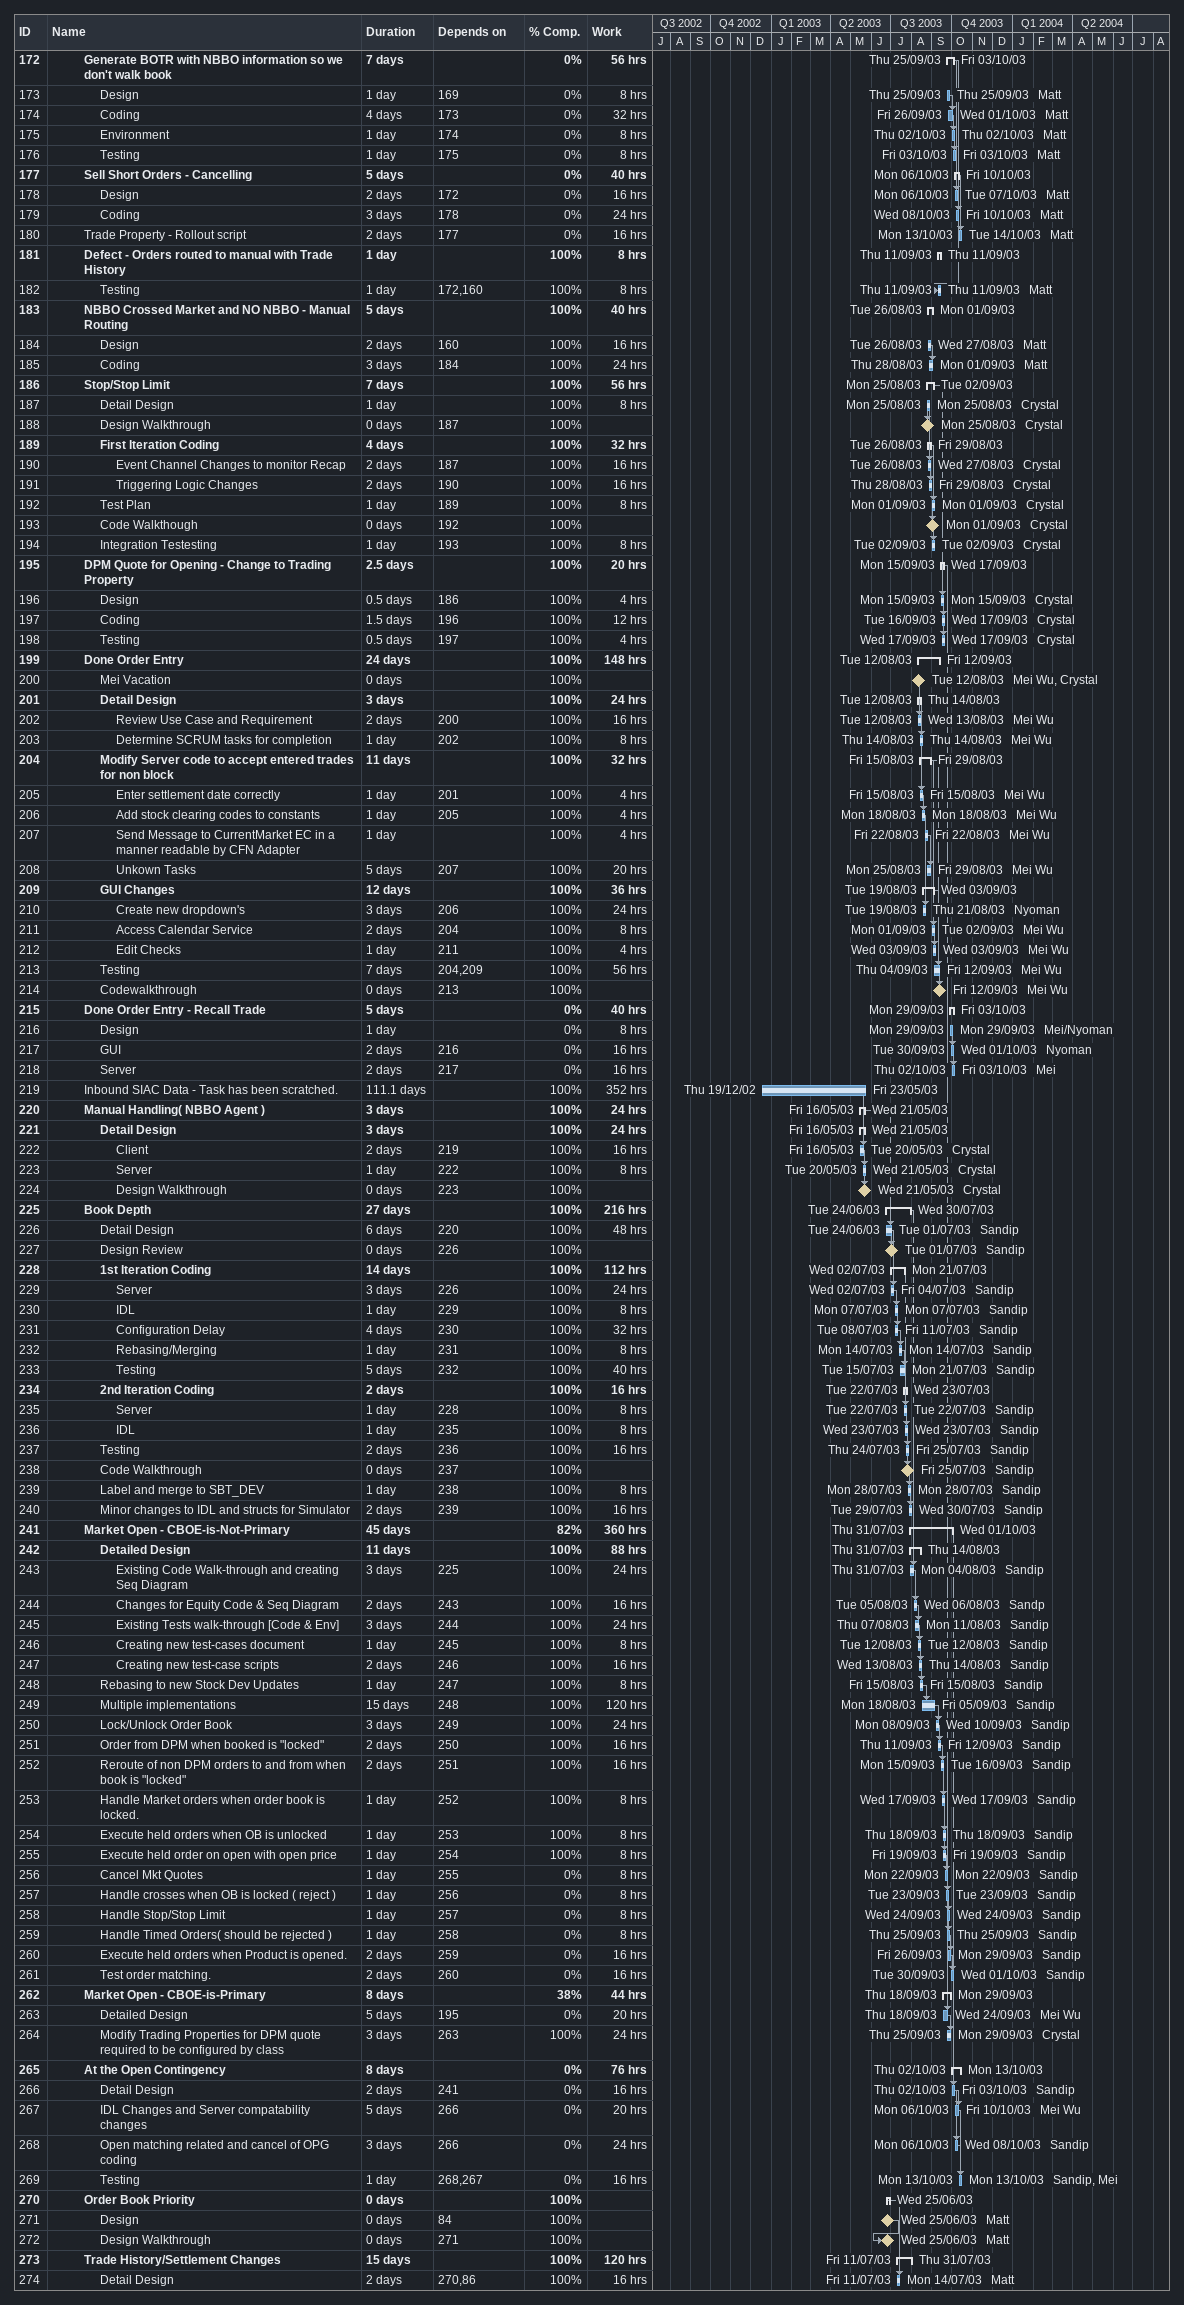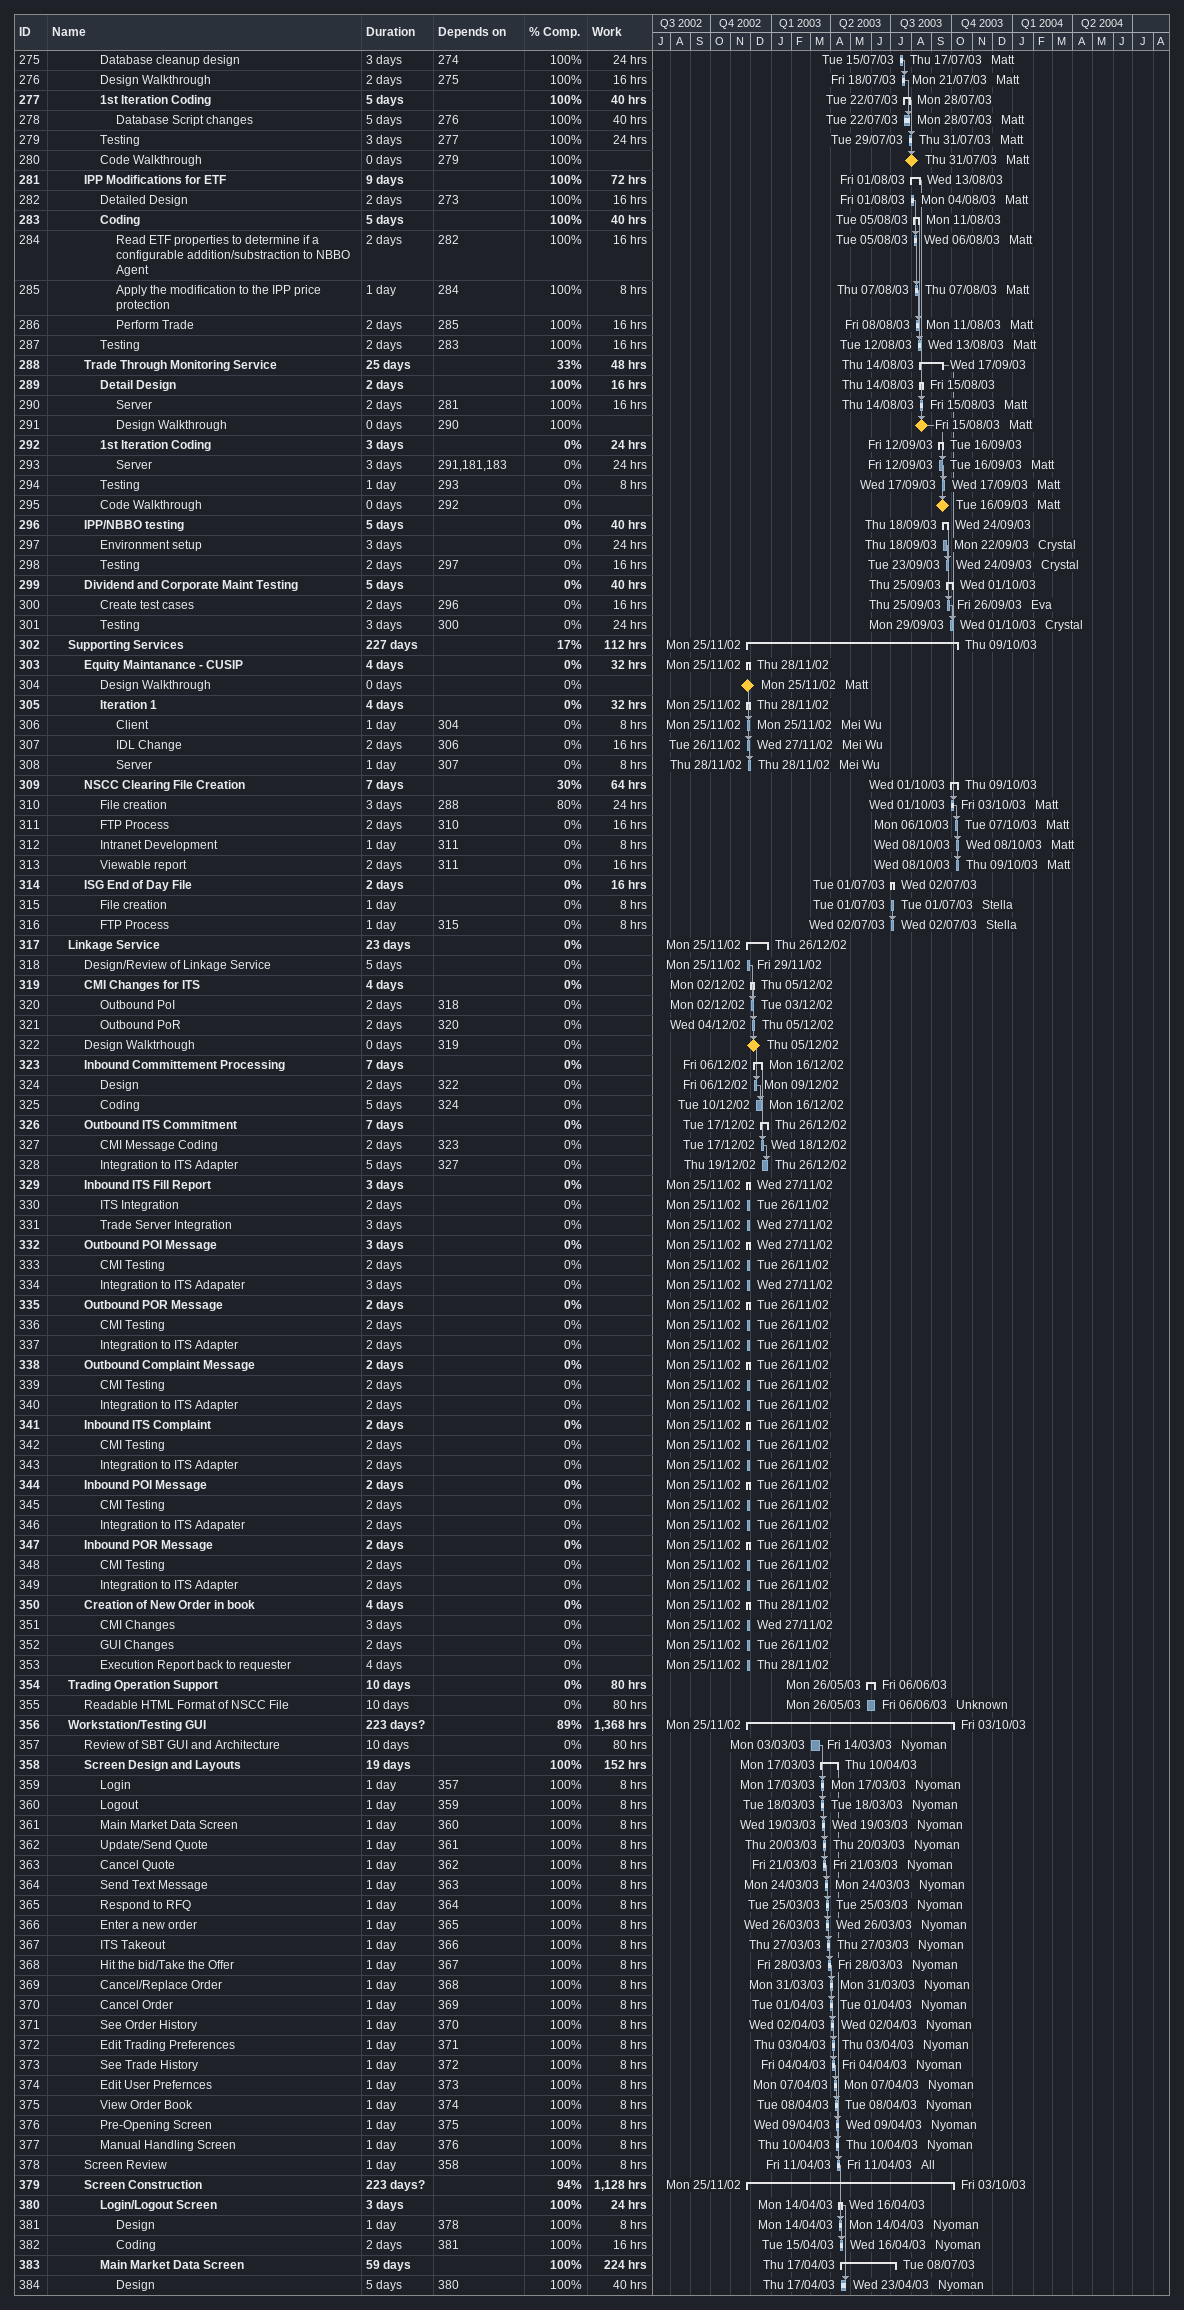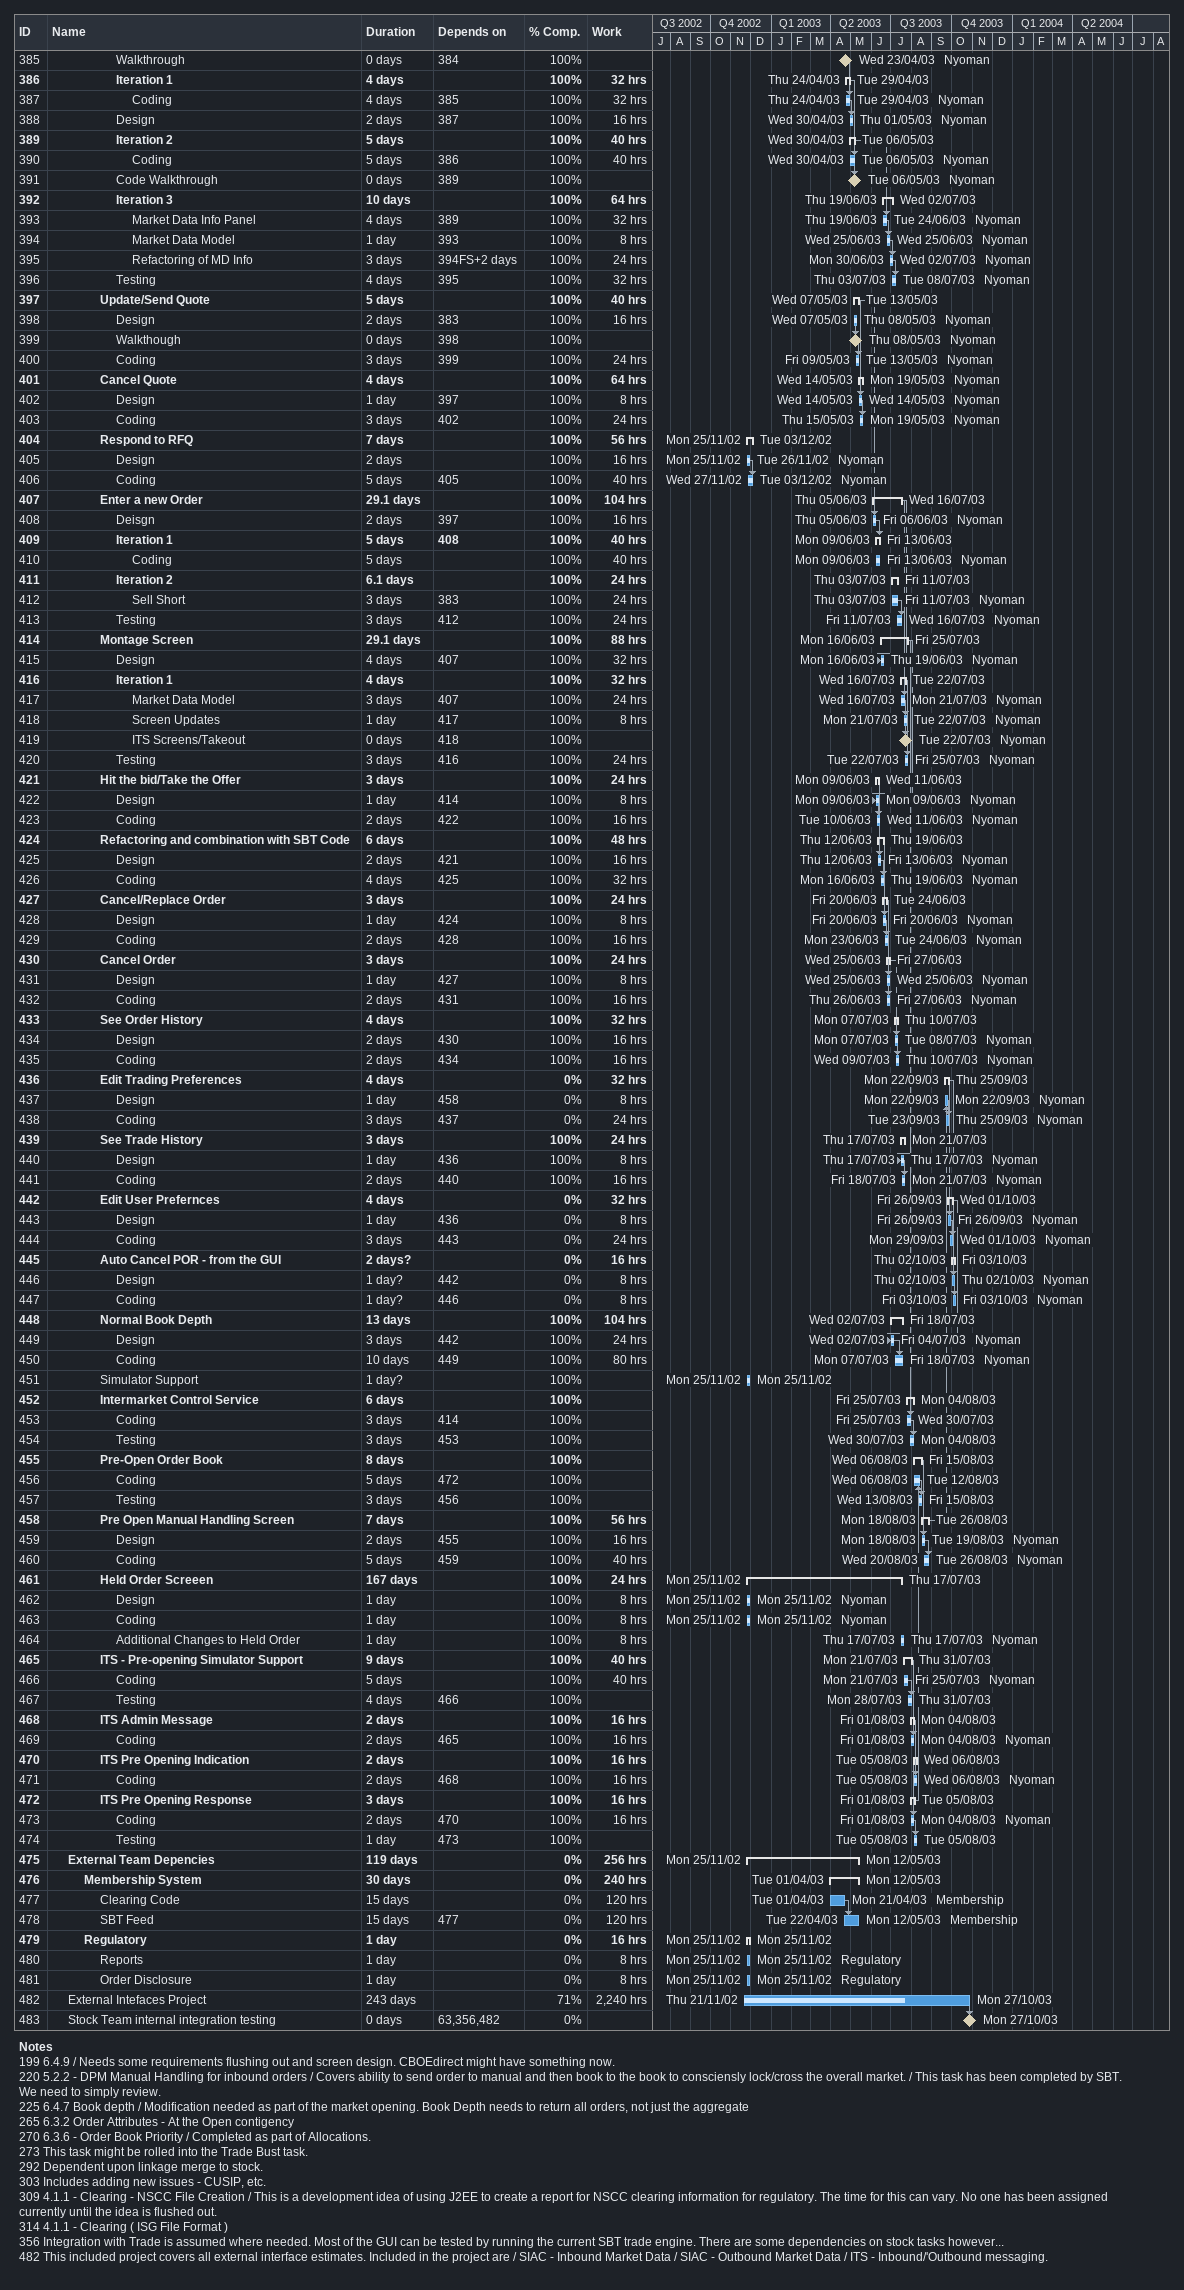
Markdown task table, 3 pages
| ID | Level | Task | Duration | Start | Finish | Predecessors | Resources | % complete | Work (h) |
|---|---|---|---|---|---|---|---|---|---|
| 172 | 3 | **Generate BOTR with NBBO information so we don't walk book** | 7d | 2003-09-25 | 2003-10-03 |  |  | 0 | 56 |
| 173 | 4 | Design | 1d | 2003-09-25 | 2003-09-25 | 169 | Matt | 0 | 8 |
| 174 | 4 | Coding | 4d | 2003-09-26 | 2003-10-01 | 173 | Matt | 0 | 32 |
| 175 | 4 | Environment | 1d | 2003-10-02 | 2003-10-02 | 174 | Matt | 0 | 8 |
| 176 | 4 | Testing | 1d | 2003-10-03 | 2003-10-03 | 175 | Matt | 0 | 8 |
| 177 | 3 | **Sell Short Orders - Cancelling** | 5d | 2003-10-06 | 2003-10-10 |  |  | 0 | 40 |
| 178 | 4 | Design | 2d | 2003-10-06 | 2003-10-07 | 172 | Matt | 0 | 16 |
| 179 | 4 | Coding | 3d | 2003-10-08 | 2003-10-10 | 178 | Matt | 0 | 24 |
| 180 | 3 | Trade Property - Rollout script | 2d | 2003-10-13 | 2003-10-14 | 177 | Matt | 0 | 16 |
| 181 | 3 | **Defect - Orders routed to manual with Trade History** | 1d | 2003-09-11 | 2003-09-11 |  |  | 100 | 8 |
| 182 | 4 | Testing | 1d | 2003-09-11 | 2003-09-11 | 172, 160 | Matt | 100 | 8 |
| 183 | 3 | **NBBO Crossed Market and NO NBBO - Manual Routing** | 5d | 2003-08-26 | 2003-09-01 |  |  | 100 | 40 |
| 184 | 4 | Design | 2d | 2003-08-26 | 2003-08-27 | 160 | Matt | 100 | 16 |
| 185 | 4 | Coding | 3d | 2003-08-28 | 2003-09-01 | 184 | Matt | 100 | 24 |
| 186 | 3 | **Stop/Stop Limit** | 7d | 2003-08-25 | 2003-09-02 |  |  | 100 | 56 |
| 187 | 4 | Detail Design | 1d | 2003-08-25 | 2003-08-25 |  | Crystal | 100 | 8 |
| 188 | 4 | Design Walkthrough | 0d | 2003-08-25 | 2003-08-25 | 187 | Crystal | 100 |  |
| 189 | 4 | **First Iteration Coding** | 4d | 2003-08-26 | 2003-08-29 |  |  | 100 | 32 |
| 190 | 5 | Event Channel Changes to monitor Recap | 2d | 2003-08-26 | 2003-08-27 | 187 | Crystal | 100 | 16 |
| 191 | 5 | Triggering Logic Changes | 2d | 2003-08-28 | 2003-08-29 | 190 | Crystal | 100 | 16 |
| 192 | 4 | Test Plan | 1d | 2003-09-01 | 2003-09-01 | 189 | Crystal | 100 | 8 |
| 193 | 4 | Code Walkthough | 0d | 2003-09-01 | 2003-09-01 | 192 | Crystal | 100 |  |
| 194 | 4 | Integration Testesting | 1d | 2003-09-02 | 2003-09-02 | 193 | Crystal | 100 | 8 |
| 195 | 3 | **DPM Quote for Opening - Change to Trading Property** | 2.5d | 2003-09-15 | 2003-09-17 |  |  | 100 | 20 |
| 196 | 4 | Design | 0.5d | 2003-09-15 | 2003-09-15 | 186 | Crystal | 100 | 4 |
| 197 | 4 | Coding | 1.5d | 2003-09-16 | 2003-09-17 | 196 | Crystal | 100 | 12 |
| 198 | 4 | Testing | 0.5d | 2003-09-17 | 2003-09-17 | 197 | Crystal | 100 | 4 |
| 199 | 3 | **Done Order Entry** | 24d | 2003-08-12 | 2003-09-12 |  |  | 100 | 148 |
| 200 | 4 | Mei Vacation | 0d | 2003-08-12 | 2003-08-12 |  | Mei Wu, Crystal | 100 |  |
| 201 | 4 | **Detail Design** | 3d | 2003-08-12 | 2003-08-14 |  |  | 100 | 24 |
| 202 | 5 | Review Use Case and Requirement | 2d | 2003-08-12 | 2003-08-13 | 200 | Mei Wu | 100 | 16 |
| 203 | 5 | Determine SCRUM tasks for completion | 1d | 2003-08-14 | 2003-08-14 | 202 | Mei Wu | 100 | 8 |
| 204 | 4 | **Modify Server code to accept entered trades for non block** | 11d | 2003-08-15 | 2003-08-29 |  |  | 100 | 32 |
| 205 | 5 | Enter settlement date correctly | 1d | 2003-08-15 | 2003-08-15 | 201 | Mei Wu | 100 | 4 |
| 206 | 5 | Add stock clearing codes to constants | 1d | 2003-08-18 | 2003-08-18 | 205 | Mei Wu | 100 | 4 |
| 207 | 5 | Send Message to CurrentMarket EC in a manner readable by CFN Adapter | 1d | 2003-08-22 | 2003-08-22 |  | Mei Wu | 100 | 4 |
| 208 | 5 | Unkown Tasks | 5d | 2003-08-25 | 2003-08-29 | 207 | Mei Wu | 100 | 20 |
| 209 | 4 | **GUI Changes** | 12d | 2003-08-19 | 2003-09-03 |  |  | 100 | 36 |
| 210 | 5 | Create new dropdown's | 3d | 2003-08-19 | 2003-08-21 | 206 | Nyoman | 100 | 24 |
| 211 | 5 | Access Calendar Service | 2d | 2003-09-01 | 2003-09-02 | 204 | Mei Wu | 100 | 8 |
| 212 | 5 | Edit Checks | 1d | 2003-09-03 | 2003-09-03 | 211 | Mei Wu | 100 | 4 |
| 213 | 4 | Testing | 7d | 2003-09-04 | 2003-09-12 | 204, 209 | Mei Wu | 100 | 56 |
| 214 | 4 | Codewalkthrough | 0d | 2003-09-12 | 2003-09-12 | 213 | Mei Wu | 100 |  |
| 215 | 3 | **Done Order Entry - Recall Trade** | 5d | 2003-09-29 | 2003-10-03 |  |  | 0 | 40 |
| 216 | 4 | Design | 1d | 2003-09-29 | 2003-09-29 |  | Mei/Nyoman | 0 | 8 |
| 217 | 4 | GUI | 2d | 2003-09-30 | 2003-10-01 | 216 | Nyoman | 0 | 16 |
| 218 | 4 | Server | 2d | 2003-10-02 | 2003-10-03 | 217 | Mei | 0 | 16 |
| 219 | 3 | Inbound SIAC Data - Task has been scratched. | 111.1d | 2002-12-19 | 2003-05-23 |  |  | 100 | 352 |
| 220 | 3 | **Manual Handling( NBBO Agent )** | 3d | 2003-05-16 | 2003-05-21 |  |  | 100 | 24 |
| 221 | 4 | **Detail Design** | 3d | 2003-05-16 | 2003-05-21 |  |  | 100 | 24 |
| 222 | 5 | Client | 2d | 2003-05-16 | 2003-05-20 | 219 | Crystal | 100 | 16 |
| 223 | 5 | Server | 1d | 2003-05-20 | 2003-05-21 | 222 | Crystal | 100 | 8 |
| 224 | 5 | Design Walkthrough | 0d | 2003-05-21 | 2003-05-21 | 223 | Crystal | 100 |  |
| 225 | 3 | **Book Depth** | 27d | 2003-06-24 | 2003-07-30 |  |  | 100 | 216 |
| 226 | 4 | Detail Design | 6d | 2003-06-24 | 2003-07-01 | 220 | Sandip | 100 | 48 |
| 227 | 4 | Design Review | 0d | 2003-07-01 | 2003-07-01 | 226 | Sandip | 100 |  |
| 228 | 4 | **1st Iteration Coding** | 14d | 2003-07-02 | 2003-07-21 |  |  | 100 | 112 |
| 229 | 5 | Server | 3d | 2003-07-02 | 2003-07-04 | 226 | Sandip | 100 | 24 |
| 230 | 5 | IDL | 1d | 2003-07-07 | 2003-07-07 | 229 | Sandip | 100 | 8 |
| 231 | 5 | Configuration Delay | 4d | 2003-07-08 | 2003-07-11 | 230 | Sandip | 100 | 32 |
| 232 | 5 | Rebasing/Merging | 1d | 2003-07-14 | 2003-07-14 | 231 | Sandip | 100 | 8 |
| 233 | 5 | Testing | 5d | 2003-07-15 | 2003-07-21 | 232 | Sandip | 100 | 40 |
| 234 | 4 | **2nd Iteration Coding** | 2d | 2003-07-22 | 2003-07-23 |  |  | 100 | 16 |
| 235 | 5 | Server | 1d | 2003-07-22 | 2003-07-22 | 228 | Sandip | 100 | 8 |
| 236 | 5 | IDL | 1d | 2003-07-23 | 2003-07-23 | 235 | Sandip | 100 | 8 |
| 237 | 4 | Testing | 2d | 2003-07-24 | 2003-07-25 | 236 | Sandip | 100 | 16 |
| 238 | 4 | Code Walkthrough | 0d | 2003-07-25 | 2003-07-25 | 237 | Sandip | 100 |  |
| 239 | 4 | Label and merge to SBT_DEV | 1d | 2003-07-28 | 2003-07-28 | 238 | Sandip | 100 | 8 |
| 240 | 4 | Minor changes to IDL and structs for Simulator | 2d | 2003-07-29 | 2003-07-30 | 239 | Sandip | 100 | 16 |
| 241 | 3 | **Market Open - CBOE-is-Not-Primary** | 45d | 2003-07-31 | 2003-10-01 |  |  | 82 | 360 |
| 242 | 4 | **Detailed Design** | 11d | 2003-07-31 | 2003-08-14 |  |  | 100 | 88 |
| 243 | 5 | Existing Code Walk-through and creating Seq Diagram | 3d | 2003-07-31 | 2003-08-04 | 225 | Sandip | 100 | 24 |
| 244 | 5 | Changes for Equity Code & Seq Diagram | 2d | 2003-08-05 | 2003-08-06 | 243 | Sandp | 100 | 16 |
| 245 | 5 | Existing Tests walk-through [Code & Env] | 3d | 2003-08-07 | 2003-08-11 | 244 | Sandip | 100 | 24 |
| 246 | 5 | Creating new test-cases document | 1d | 2003-08-12 | 2003-08-12 | 245 | Sandip | 100 | 8 |
| 247 | 5 | Creating new test-case scripts | 2d | 2003-08-13 | 2003-08-14 | 246 | Sandip | 100 | 16 |
| 248 | 4 | Rebasing to new Stock Dev Updates | 1d | 2003-08-15 | 2003-08-15 | 247 | Sandip | 100 | 8 |
| 249 | 4 | Multiple implementations | 15d | 2003-08-18 | 2003-09-05 | 248 | Sandip | 100 | 120 |
| 250 | 4 | Lock/Unlock Order Book | 3d | 2003-09-08 | 2003-09-10 | 249 | Sandip | 100 | 24 |
| 251 | 4 | Order from DPM when booked is "locked" | 2d | 2003-09-11 | 2003-09-12 | 250 | Sandip | 100 | 16 |
| 252 | 4 | Reroute of non DPM orders to and from when book is "locked" | 2d | 2003-09-15 | 2003-09-16 | 251 | Sandip | 100 | 16 |
| 253 | 4 | Handle Market orders when order book is locked. | 1d | 2003-09-17 | 2003-09-17 | 252 | Sandip | 100 | 8 |
| 254 | 4 | Execute held orders when OB is unlocked | 1d | 2003-09-18 | 2003-09-18 | 253 | Sandip | 100 | 8 |
| 255 | 4 | Execute held order on open with open price | 1d | 2003-09-19 | 2003-09-19 | 254 | Sandip | 100 | 8 |
| 256 | 4 | Cancel Mkt Quotes | 1d | 2003-09-22 | 2003-09-22 | 255 | Sandip | 0 | 8 |
| 257 | 4 | Handle crosses when OB is locked ( reject ) | 1d | 2003-09-23 | 2003-09-23 | 256 | Sandip | 0 | 8 |
| 258 | 4 | Handle Stop/Stop Limit | 1d | 2003-09-24 | 2003-09-24 | 257 | Sandip | 0 | 8 |
| 259 | 4 | Handle Timed Orders( should be rejected ) | 1d | 2003-09-25 | 2003-09-25 | 258 | Sandip | 0 | 8 |
| 260 | 4 | Execute held orders when Product is opened. | 2d | 2003-09-26 | 2003-09-29 | 259 | Sandip | 0 | 16 |
| 261 | 4 | Test order matching. | 2d | 2003-09-30 | 2003-10-01 | 260 | Sandip | 0 | 16 |
| 262 | 3 | **Market Open - CBOE-is-Primary** | 8d | 2003-09-18 | 2003-09-29 |  |  | 38 | 44 |
| 263 | 4 | Detailed Design | 5d | 2003-09-18 | 2003-09-24 | 195 | Mei Wu | 0 | 20 |
| 264 | 4 | Modify Trading Properties for DPM quote required to be configured by class | 3d | 2003-09-25 | 2003-09-29 | 263 | Crystal | 100 | 24 |
| 265 | 3 | **At the Open Contingency** | 8d | 2003-10-02 | 2003-10-13 |  |  | 0 | 76 |
| 266 | 4 | Detail Design | 2d | 2003-10-02 | 2003-10-03 | 241 | Sandip | 0 | 16 |
| 267 | 4 | IDL Changes and Server compatability changes | 5d | 2003-10-06 | 2003-10-10 | 266 | Mei Wu | 0 | 20 |
| 268 | 4 | Open matching related and cancel of OPG coding | 3d | 2003-10-06 | 2003-10-08 | 266 | Sandip | 0 | 24 |
| 269 | 4 | Testing | 1d | 2003-10-13 | 2003-10-13 | 268, 267 | Sandip, Mei | 0 | 16 |
| 270 | 3 | **Order Book Priority** | 0d | 2003-06-25 | 2003-06-25 |  |  | 100 |  |
| 271 | 4 | Design | 0d | 2003-06-25 | 2003-06-25 | 84 | Matt | 100 |  |
| 272 | 4 | Design Walkthrough | 0d | 2003-06-25 | 2003-06-25 | 271 | Matt | 100 |  |
| 273 | 3 | **Trade History/Settlement Changes** | 15d | 2003-07-11 | 2003-07-31 |  |  | 100 | 120 |
| 274 | 4 | Detail Design | 2d | 2003-07-11 | 2003-07-14 | 270, 86 | Matt | 100 | 16 |
| 275 | 4 | Database cleanup design | 3d | 2003-07-15 | 2003-07-17 | 274 | Matt | 100 | 24 |
| 276 | 4 | Design Walkthrough | 2d | 2003-07-18 | 2003-07-21 | 275 | Matt | 100 | 16 |
| 277 | 4 | **1st Iteration Coding** | 5d | 2003-07-22 | 2003-07-28 |  |  | 100 | 40 |
| 278 | 5 | Database Script changes | 5d | 2003-07-22 | 2003-07-28 | 276 | Matt | 100 | 40 |
| 279 | 4 | Testing | 3d | 2003-07-29 | 2003-07-31 | 277 | Matt | 100 | 24 |
| 280 | 4 | Code Walkthrough | 0d | 2003-07-31 | 2003-07-31 | 279 | Matt | 100 |  |
| 281 | 3 | **IPP Modifications for ETF** | 9d | 2003-08-01 | 2003-08-13 |  |  | 100 | 72 |
| 282 | 4 | Detailed Design | 2d | 2003-08-01 | 2003-08-04 | 273 | Matt | 100 | 16 |
| 283 | 4 | **Coding** | 5d | 2003-08-05 | 2003-08-11 |  |  | 100 | 40 |
| 284 | 5 | Read ETF properties to determine if a configurable addition/substraction to NBBO Agent | 2d | 2003-08-05 | 2003-08-06 | 282 | Matt | 100 | 16 |
| 285 | 5 | Apply the modification to the IPP price protection | 1d | 2003-08-07 | 2003-08-07 | 284 | Matt | 100 | 8 |
| 286 | 5 | Perform Trade | 2d | 2003-08-08 | 2003-08-11 | 285 | Matt | 100 | 16 |
| 287 | 4 | Testing | 2d | 2003-08-12 | 2003-08-13 | 283 | Matt | 100 | 16 |
| 288 | 3 | **Trade Through Monitoring Service** | 25d | 2003-08-14 | 2003-09-17 |  |  | 33 | 48 |
| 289 | 4 | **Detail Design** | 2d | 2003-08-14 | 2003-08-15 |  |  | 100 | 16 |
| 290 | 5 | Server | 2d | 2003-08-14 | 2003-08-15 | 281 | Matt | 100 | 16 |
| 291 | 5 | Design Walkthrough | 0d | 2003-08-15 | 2003-08-15 | 290 | Matt | 100 |  |
| 292 | 4 | **1st Iteration Coding** | 3d | 2003-09-12 | 2003-09-16 |  |  | 0 | 24 |
| 293 | 5 | Server | 3d | 2003-09-12 | 2003-09-16 | 291, 181, 183 | Matt | 0 | 24 |
| 294 | 4 | Testing | 1d | 2003-09-17 | 2003-09-17 | 293 | Matt | 0 | 8 |
| 295 | 4 | Code Walkthrough | 0d | 2003-09-16 | 2003-09-16 | 292 | Matt | 0 |  |
| 296 | 3 | **IPP/NBBO testing** | 5d | 2003-09-18 | 2003-09-24 |  |  | 0 | 40 |
| 297 | 4 | Environment setup | 3d | 2003-09-18 | 2003-09-22 |  | Crystal | 0 | 24 |
| 298 | 4 | Testing | 2d | 2003-09-23 | 2003-09-24 | 297 | Crystal | 0 | 16 |
| 299 | 3 | **Dividend and Corporate Maint Testing** | 5d | 2003-09-25 | 2003-10-01 |  |  | 0 | 40 |
| 300 | 4 | Create test cases | 2d | 2003-09-25 | 2003-09-26 | 296 | Eva | 0 | 16 |
| 301 | 4 | Testing | 3d | 2003-09-29 | 2003-10-01 | 300 | Crystal | 0 | 24 |
| 302 | 2 | **Supporting Services** | 227d | 2002-11-25 | 2003-10-09 |  |  | 17 | 112 |
| 303 | 3 | **Equity Maintanance - CUSIP** | 4d | 2002-11-25 | 2002-11-28 |  |  | 0 | 32 |
| 304 | 4 | Design Walkthrough | 0d | 2002-11-25 | 2002-11-25 |  | Matt | 0 |  |
| 305 | 4 | **Iteration 1** | 4d | 2002-11-25 | 2002-11-28 |  |  | 0 | 32 |
| 306 | 5 | Client | 1d | 2002-11-25 | 2002-11-25 | 304 | Mei Wu | 0 | 8 |
| 307 | 5 | IDL Change | 2d | 2002-11-26 | 2002-11-27 | 306 | Mei Wu | 0 | 16 |
| 308 | 5 | Server | 1d | 2002-11-28 | 2002-11-28 | 307 | Mei Wu | 0 | 8 |
| 309 | 3 | **NSCC Clearing File Creation** | 7d | 2003-10-01 | 2003-10-09 |  |  | 30 | 64 |
| 310 | 4 | File creation | 3d | 2003-10-01 | 2003-10-03 | 288 | Matt | 80 | 24 |
| 311 | 4 | FTP Process | 2d | 2003-10-06 | 2003-10-07 | 310 | Matt | 0 | 16 |
| 312 | 4 | Intranet Development | 1d | 2003-10-08 | 2003-10-08 | 311 | Matt | 0 | 8 |
| 313 | 4 | Viewable report | 2d | 2003-10-08 | 2003-10-09 | 311 | Matt | 0 | 16 |
| 314 | 3 | **ISG End of Day File** | 2d | 2003-07-01 | 2003-07-02 |  |  | 0 | 16 |
| 315 | 4 | File creation | 1d | 2003-07-01 | 2003-07-01 |  | Stella | 0 | 8 |
| 316 | 4 | FTP Process | 1d | 2003-07-02 | 2003-07-02 | 315 | Stella | 0 | 8 |
| 317 | 2 | **Linkage Service** | 23d | 2002-11-25 | 2002-12-26 |  |  | 0 |  |
| 318 | 3 | Design/Review of Linkage Service | 5d | 2002-11-25 | 2002-11-29 |  |  | 0 |  |
| 319 | 3 | **CMI Changes for ITS** | 4d | 2002-12-02 | 2002-12-05 |  |  | 0 |  |
| 320 | 4 | Outbound PoI | 2d | 2002-12-02 | 2002-12-03 | 318 |  | 0 |  |
| 321 | 4 | Outbound PoR | 2d | 2002-12-04 | 2002-12-05 | 320 |  | 0 |  |
| 322 | 3 | Design Walktrhough | 0d | 2002-12-05 | 2002-12-05 | 319 |  | 0 |  |
| 323 | 3 | **Inbound Committement Processing** | 7d | 2002-12-06 | 2002-12-16 |  |  | 0 |  |
| 324 | 4 | Design | 2d | 2002-12-06 | 2002-12-09 | 322 |  | 0 |  |
| 325 | 4 | Coding | 5d | 2002-12-10 | 2002-12-16 | 324 |  | 0 |  |
| 326 | 3 | **Outbound ITS Commitment** | 7d | 2002-12-17 | 2002-12-26 |  |  | 0 |  |
| 327 | 4 | CMI Message Coding | 2d | 2002-12-17 | 2002-12-18 | 323 |  | 0 |  |
| 328 | 4 | Integration to ITS Adapter | 5d | 2002-12-19 | 2002-12-26 | 327 |  | 0 |  |
| 329 | 3 | **Inbound ITS Fill Report** | 3d | 2002-11-25 | 2002-11-27 |  |  | 0 |  |
| 330 | 4 | ITS Integration | 2d | 2002-11-25 | 2002-11-26 |  |  | 0 |  |
| 331 | 4 | Trade Server Integration | 3d | 2002-11-25 | 2002-11-27 |  |  | 0 |  |
| 332 | 3 | **Outbound POI Message** | 3d | 2002-11-25 | 2002-11-27 |  |  | 0 |  |
| 333 | 4 | CMI Testing | 2d | 2002-11-25 | 2002-11-26 |  |  | 0 |  |
| 334 | 4 | Integration to ITS Adapater | 3d | 2002-11-25 | 2002-11-27 |  |  | 0 |  |
| 335 | 3 | **Outbound POR Message** | 2d | 2002-11-25 | 2002-11-26 |  |  | 0 |  |
| 336 | 4 | CMI Testing | 2d | 2002-11-25 | 2002-11-26 |  |  | 0 |  |
| 337 | 4 | Integration to ITS Adapter | 2d | 2002-11-25 | 2002-11-26 |  |  | 0 |  |
| 338 | 3 | **Outbound Complaint Message** | 2d | 2002-11-25 | 2002-11-26 |  |  | 0 |  |
| 339 | 4 | CMI Testing | 2d | 2002-11-25 | 2002-11-26 |  |  | 0 |  |
| 340 | 4 | Integration to ITS Adapter | 2d | 2002-11-25 | 2002-11-26 |  |  | 0 |  |
| 341 | 3 | **Inbound ITS Complaint** | 2d | 2002-11-25 | 2002-11-26 |  |  | 0 |  |
| 342 | 4 | CMI Testing | 2d | 2002-11-25 | 2002-11-26 |  |  | 0 |  |
| 343 | 4 | Integration to ITS Adapter | 2d | 2002-11-25 | 2002-11-26 |  |  | 0 |  |
| 344 | 3 | **Inbound POI Message** | 2d | 2002-11-25 | 2002-11-26 |  |  | 0 |  |
| 345 | 4 | CMI Testing | 2d | 2002-11-25 | 2002-11-26 |  |  | 0 |  |
| 346 | 4 | Integration to ITS Adapater | 2d | 2002-11-25 | 2002-11-26 |  |  | 0 |  |
| 347 | 3 | **Inbound POR Message** | 2d | 2002-11-25 | 2002-11-26 |  |  | 0 |  |
| 348 | 4 | CMI Testing | 2d | 2002-11-25 | 2002-11-26 |  |  | 0 |  |
| 349 | 4 | Integration to ITS Adapter | 2d | 2002-11-25 | 2002-11-26 |  |  | 0 |  |
| 350 | 3 | **Creation of New Order in book** | 4d | 2002-11-25 | 2002-11-28 |  |  | 0 |  |
| 351 | 4 | CMI Changes | 3d | 2002-11-25 | 2002-11-27 |  |  | 0 |  |
| 352 | 4 | GUI Changes | 2d | 2002-11-25 | 2002-11-26 |  |  | 0 |  |
| 353 | 4 | Execution Report back to requester | 4d | 2002-11-25 | 2002-11-28 |  |  | 0 |  |
| 354 | 2 | **Trading Operation Support** | 10d | 2003-05-26 | 2003-06-06 |  |  | 0 | 80 |
| 355 | 3 | Readable HTML Format of NSCC File | 10d | 2003-05-26 | 2003-06-06 |  | Unknown | 0 | 80 |
| 356 | 2 | **Workstation/Testing GUI** | 223d? | 2002-11-25 | 2003-10-03 |  |  | 89 | 1368 |
| 357 | 3 | Review of SBT GUI and Architecture | 10d | 2003-03-03 | 2003-03-14 |  | Nyoman | 0 | 80 |
| 358 | 3 | **Screen Design and Layouts** | 19d | 2003-03-17 | 2003-04-10 |  |  | 100 | 152 |
| 359 | 4 | Login | 1d | 2003-03-17 | 2003-03-17 | 357 | Nyoman | 100 | 8 |
| 360 | 4 | Logout | 1d | 2003-03-18 | 2003-03-18 | 359 | Nyoman | 100 | 8 |
| 361 | 4 | Main Market Data Screen | 1d | 2003-03-19 | 2003-03-19 | 360 | Nyoman | 100 | 8 |
| 362 | 4 | Update/Send Quote | 1d | 2003-03-20 | 2003-03-20 | 361 | Nyoman | 100 | 8 |
| 363 | 4 | Cancel Quote | 1d | 2003-03-21 | 2003-03-21 | 362 | Nyoman | 100 | 8 |
| 364 | 4 | Send Text Message | 1d | 2003-03-24 | 2003-03-24 | 363 | Nyoman | 100 | 8 |
| 365 | 4 | Respond to RFQ | 1d | 2003-03-25 | 2003-03-25 | 364 | Nyoman | 100 | 8 |
| 366 | 4 | Enter a new order | 1d | 2003-03-26 | 2003-03-26 | 365 | Nyoman | 100 | 8 |
| 367 | 4 | ITS Takeout | 1d | 2003-03-27 | 2003-03-27 | 366 | Nyoman | 100 | 8 |
| 368 | 4 | Hit the bid/Take the Offer | 1d | 2003-03-28 | 2003-03-28 | 367 | Nyoman | 100 | 8 |
| 369 | 4 | Cancel/Replace Order | 1d | 2003-03-31 | 2003-03-31 | 368 | Nyoman | 100 | 8 |
| 370 | 4 | Cancel Order | 1d | 2003-04-01 | 2003-04-01 | 369 | Nyoman | 100 | 8 |
| 371 | 4 | See Order History | 1d | 2003-04-02 | 2003-04-02 | 370 | Nyoman | 100 | 8 |
| 372 | 4 | Edit Trading Preferences | 1d | 2003-04-03 | 2003-04-03 | 371 | Nyoman | 100 | 8 |
| 373 | 4 | See Trade History | 1d | 2003-04-04 | 2003-04-04 | 372 | Nyoman | 100 | 8 |
| 374 | 4 | Edit User Prefernces | 1d | 2003-04-07 | 2003-04-07 | 373 | Nyoman | 100 | 8 |
| 375 | 4 | View Order Book | 1d | 2003-04-08 | 2003-04-08 | 374 | Nyoman | 100 | 8 |
| 376 | 4 | Pre-Opening Screen | 1d | 2003-04-09 | 2003-04-09 | 375 | Nyoman | 100 | 8 |
| 377 | 4 | Manual Handling Screen | 1d | 2003-04-10 | 2003-04-10 | 376 | Nyoman | 100 | 8 |
| 378 | 3 | Screen Review | 1d | 2003-04-11 | 2003-04-11 | 358 | All | 100 | 8 |
| 379 | 3 | **Screen Construction** | 223d? | 2002-11-25 | 2003-10-03 |  |  | 94 | 1128 |
| 380 | 4 | **Login/Logout Screen** | 3d | 2003-04-14 | 2003-04-16 |  |  | 100 | 24 |
| 381 | 5 | Design | 1d | 2003-04-14 | 2003-04-14 | 378 | Nyoman | 100 | 8 |
| 382 | 5 | Coding | 2d | 2003-04-15 | 2003-04-16 | 381 | Nyoman | 100 | 16 |
| 383 | 4 | **Main Market Data Screen** | 59d | 2003-04-17 | 2003-07-08 |  |  | 100 | 224 |
| 384 | 5 | Design | 5d | 2003-04-17 | 2003-04-23 | 380 | Nyoman | 100 | 40 |
| 385 | 5 | Walkthrough | 0d | 2003-04-23 | 2003-04-23 | 384 | Nyoman | 100 |  |
| 386 | 5 | **Iteration 1** | 4d | 2003-04-24 | 2003-04-29 |  |  | 100 | 32 |
| 387 | 6 | Coding | 4d | 2003-04-24 | 2003-04-29 | 385 | Nyoman | 100 | 32 |
| 388 | 5 | Design | 2d | 2003-04-30 | 2003-05-01 | 387 | Nyoman | 100 | 16 |
| 389 | 5 | **Iteration 2** | 5d | 2003-04-30 | 2003-05-06 |  |  | 100 | 40 |
| 390 | 6 | Coding | 5d | 2003-04-30 | 2003-05-06 | 386 | Nyoman | 100 | 40 |
| 391 | 5 | Code Walkthrough | 0d | 2003-05-06 | 2003-05-06 | 389 | Nyoman | 100 |  |
| 392 | 5 | **Iteration 3** | 10d | 2003-06-19 | 2003-07-02 |  |  | 100 | 64 |
| 393 | 6 | Market Data Info Panel | 4d | 2003-06-19 | 2003-06-24 | 389 | Nyoman | 100 | 32 |
| 394 | 6 | Market Data Model | 1d | 2003-06-25 | 2003-06-25 | 393 | Nyoman | 100 | 8 |
| 395 | 6 | Refactoring of MD Info | 3d | 2003-06-30 | 2003-07-02 | 394FS+2d | Nyoman | 100 | 24 |
| 396 | 5 | Testing | 4d | 2003-07-03 | 2003-07-08 | 395 | Nyoman | 100 | 32 |
| 397 | 4 | **Update/Send Quote** | 5d | 2003-05-07 | 2003-05-13 |  |  | 100 | 40 |
| 398 | 5 | Design | 2d | 2003-05-07 | 2003-05-08 | 383 | Nyoman | 100 | 16 |
| 399 | 5 | Walkthough | 0d | 2003-05-08 | 2003-05-08 | 398 | Nyoman | 100 |  |
| 400 | 5 | Coding | 3d | 2003-05-09 | 2003-05-13 | 399 | Nyoman | 100 | 24 |
| 401 | 4 | **Cancel Quote** | 4d | 2003-05-14 | 2003-05-19 |  | Nyoman | 100 | 64 |
| 402 | 5 | Design | 1d | 2003-05-14 | 2003-05-14 | 397 | Nyoman | 100 | 8 |
| 403 | 5 | Coding | 3d | 2003-05-15 | 2003-05-19 | 402 | Nyoman | 100 | 24 |
| 404 | 4 | **Respond to RFQ** | 7d | 2002-11-25 | 2002-12-03 |  |  | 100 | 56 |
| 405 | 5 | Design | 2d | 2002-11-25 | 2002-11-26 |  | Nyoman | 100 | 16 |
| 406 | 5 | Coding | 5d | 2002-11-27 | 2002-12-03 | 405 | Nyoman | 100 | 40 |
| 407 | 4 | **Enter a new Order** | 29.1d | 2003-06-05 | 2003-07-16 |  |  | 100 | 104 |
| 408 | 5 | Deisgn | 2d | 2003-06-05 | 2003-06-06 | 397 | Nyoman | 100 | 16 |
| 409 | 5 | **Iteration 1** | 5d | 2003-06-09 | 2003-06-13 | 408 |  | 100 | 40 |
| 410 | 6 | Coding | 5d | 2003-06-09 | 2003-06-13 |  | Nyoman | 100 | 40 |
| 411 | 5 | **Iteration 2** | 6.1d | 2003-07-03 | 2003-07-11 |  |  | 100 | 24 |
| 412 | 6 | Sell Short | 3d | 2003-07-03 | 2003-07-11 | 383 | Nyoman | 100 | 24 |
| 413 | 5 | Testing | 3d | 2003-07-11 | 2003-07-16 | 412 | Nyoman | 100 | 24 |
| 414 | 4 | **Montage Screen** | 29.1d | 2003-06-16 | 2003-07-25 |  |  | 100 | 88 |
| 415 | 5 | Design | 4d | 2003-06-16 | 2003-06-19 | 407 | Nyoman | 100 | 32 |
| 416 | 5 | **Iteration 1** | 4d | 2003-07-16 | 2003-07-22 |  |  | 100 | 32 |
| 417 | 6 | Market Data Model | 3d | 2003-07-16 | 2003-07-21 | 407 | Nyoman | 100 | 24 |
| 418 | 6 | Screen Updates | 1d | 2003-07-21 | 2003-07-22 | 417 | Nyoman | 100 | 8 |
| 419 | 6 | ITS Screens/Takeout | 0d | 2003-07-22 | 2003-07-22 | 418 | Nyoman | 100 |  |
| 420 | 5 | Testing | 3d | 2003-07-22 | 2003-07-25 | 416 | Nyoman | 100 | 24 |
| 421 | 4 | **Hit the bid/Take the Offer** | 3d | 2003-06-09 | 2003-06-11 |  |  | 100 | 24 |
| 422 | 5 | Design | 1d | 2003-06-09 | 2003-06-09 | 414 | Nyoman | 100 | 8 |
| 423 | 5 | Coding | 2d | 2003-06-10 | 2003-06-11 | 422 | Nyoman | 100 | 16 |
| 424 | 4 | **Refactoring and combination with SBT Code** | 6d | 2003-06-12 | 2003-06-19 |  |  | 100 | 48 |
| 425 | 5 | Design | 2d | 2003-06-12 | 2003-06-13 | 421 | Nyoman | 100 | 16 |
| 426 | 5 | Coding | 4d | 2003-06-16 | 2003-06-19 | 425 | Nyoman | 100 | 32 |
| 427 | 4 | **Cancel/Replace Order** | 3d | 2003-06-20 | 2003-06-24 |  |  | 100 | 24 |
| 428 | 5 | Design | 1d | 2003-06-20 | 2003-06-20 | 424 | Nyoman | 100 | 8 |
| 429 | 5 | Coding | 2d | 2003-06-23 | 2003-06-24 | 428 | Nyoman | 100 | 16 |
| 430 | 4 | **Cancel Order** | 3d | 2003-06-25 | 2003-06-27 |  |  | 100 | 24 |
| 431 | 5 | Design | 1d | 2003-06-25 | 2003-06-25 | 427 | Nyoman | 100 | 8 |
| 432 | 5 | Coding | 2d | 2003-06-26 | 2003-06-27 | 431 | Nyoman | 100 | 16 |
| 433 | 4 | **See Order History** | 4d | 2003-07-07 | 2003-07-10 |  |  | 100 | 32 |
| 434 | 5 | Design | 2d | 2003-07-07 | 2003-07-08 | 430 | Nyoman | 100 | 16 |
| 435 | 5 | Coding | 2d | 2003-07-09 | 2003-07-10 | 434 | Nyoman | 100 | 16 |
| 436 | 4 | **Edit Trading Preferences** | 4d | 2003-09-22 | 2003-09-25 |  |  | 0 | 32 |
| 437 | 5 | Design | 1d | 2003-09-22 | 2003-09-22 | 458 | Nyoman | 0 | 8 |
| 438 | 5 | Coding | 3d | 2003-09-23 | 2003-09-25 | 437 | Nyoman | 0 | 24 |
| 439 | 4 | **See Trade History** | 3d | 2003-07-17 | 2003-07-21 |  |  | 100 | 24 |
| 440 | 5 | Design | 1d | 2003-07-17 | 2003-07-17 | 436 | Nyoman | 100 | 8 |
| 441 | 5 | Coding | 2d | 2003-07-18 | 2003-07-21 | 440 | Nyoman | 100 | 16 |
| 442 | 4 | **Edit User Prefernces** | 4d | 2003-09-26 | 2003-10-01 |  |  | 0 | 32 |
| 443 | 5 | Design | 1d | 2003-09-26 | 2003-09-26 | 436 | Nyoman | 0 | 8 |
| 444 | 5 | Coding | 3d | 2003-09-29 | 2003-10-01 | 443 | Nyoman | 0 | 24 |
| 445 | 4 | **Auto Cancel POR - from the GUI** | 2d? | 2003-10-02 | 2003-10-03 |  |  | 0 | 16 |
| 446 | 5 | Design | 1d? | 2003-10-02 | 2003-10-02 | 442 | Nyoman | 0 | 8 |
| 447 | 5 | Coding | 1d? | 2003-10-03 | 2003-10-03 | 446 | Nyoman | 0 | 8 |
| 448 | 4 | **Normal Book Depth** | 13d | 2003-07-02 | 2003-07-18 |  |  | 100 | 104 |
| 449 | 5 | Design | 3d | 2003-07-02 | 2003-07-04 | 442 | Nyoman | 100 | 24 |
| 450 | 5 | Coding | 10d | 2003-07-07 | 2003-07-18 | 449 | Nyoman | 100 | 80 |
| 451 | 4 | Simulator Support | 1d? | 2002-11-25 | 2002-11-25 |  |  | 100 |  |
| 452 | 4 | **Intermarket Control Service** | 6d | 2003-07-25 | 2003-08-04 |  |  | 100 |  |
| 453 | 5 | Coding | 3d | 2003-07-25 | 2003-07-30 | 414 |  | 100 |  |
| 454 | 5 | Testing | 3d | 2003-07-30 | 2003-08-04 | 453 |  | 100 |  |
| 455 | 4 | **Pre-Open Order Book** | 8d | 2003-08-06 | 2003-08-15 |  |  | 100 |  |
| 456 | 5 | Coding | 5d | 2003-08-06 | 2003-08-12 | 472 |  | 100 |  |
| 457 | 5 | Testing | 3d | 2003-08-13 | 2003-08-15 | 456 |  | 100 |  |
| 458 | 4 | **Pre Open Manual Handling Screen** | 7d | 2003-08-18 | 2003-08-26 |  |  | 100 | 56 |
| 459 | 5 | Design | 2d | 2003-08-18 | 2003-08-19 | 455 | Nyoman | 100 | 16 |
| 460 | 5 | Coding | 5d | 2003-08-20 | 2003-08-26 | 459 | Nyoman | 100 | 40 |
| 461 | 4 | **Held Order Screeen** | 167d | 2002-11-25 | 2003-07-17 |  |  | 100 | 24 |
| 462 | 5 | Design | 1d | 2002-11-25 | 2002-11-25 |  | Nyoman | 100 | 8 |
| 463 | 5 | Coding | 1d | 2002-11-25 | 2002-11-25 |  | Nyoman | 100 | 8 |
| 464 | 5 | Additional Changes to Held Order | 1d | 2003-07-17 | 2003-07-17 |  | Nyoman | 100 | 8 |
| 465 | 4 | **ITS - Pre-opening Simulator Support** | 9d | 2003-07-21 | 2003-07-31 |  |  | 100 | 40 |
| 466 | 5 | Coding | 5d | 2003-07-21 | 2003-07-25 |  | Nyoman | 100 | 40 |
| 467 | 5 | Testing | 4d | 2003-07-28 | 2003-07-31 | 466 |  | 100 |  |
| 468 | 4 | **ITS Admin Message** | 2d | 2003-08-01 | 2003-08-04 |  |  | 100 | 16 |
| 469 | 5 | Coding | 2d | 2003-08-01 | 2003-08-04 | 465 | Nyoman | 100 | 16 |
| 470 | 4 | **ITS Pre Opening Indication** | 2d | 2003-08-05 | 2003-08-06 |  |  | 100 | 16 |
| 471 | 5 | Coding | 2d | 2003-08-05 | 2003-08-06 | 468 | Nyoman | 100 | 16 |
| 472 | 4 | **ITS Pre Opening Response** | 3d | 2003-08-01 | 2003-08-05 |  |  | 100 | 16 |
| 473 | 5 | Coding | 2d | 2003-08-01 | 2003-08-04 | 470 | Nyoman | 100 | 16 |
| 474 | 5 | Testing | 1d | 2003-08-05 | 2003-08-05 | 473 |  | 100 |  |
| 475 | 2 | **External Team Depencies** | 119d | 2002-11-25 | 2003-05-12 |  |  | 0 | 256 |
| 476 | 3 | **Membership System** | 30d | 2003-04-01 | 2003-05-12 |  |  | 0 | 240 |
| 477 | 4 | Clearing Code | 15d | 2003-04-01 | 2003-04-21 |  | Membership | 0 | 120 |
| 478 | 4 | SBT Feed | 15d | 2003-04-22 | 2003-05-12 | 477 | Membership | 0 | 120 |
| 479 | 3 | **Regulatory** | 1d | 2002-11-25 | 2002-11-25 |  |  | 0 | 16 |
| 480 | 4 | Reports | 1d | 2002-11-25 | 2002-11-25 |  | Regulatory | 0 | 8 |
| 481 | 4 | Order Disclosure | 1d | 2002-11-25 | 2002-11-25 |  | Regulatory | 0 | 8 |
| 482 | 2 | External Intefaces Project | 243d | 2002-11-21 | 2003-10-27 |  |  | 71 | 2240 |
| 483 | 2 | Stock Team internal integration testing | 0d | 2003-10-27 | 2003-10-27 | 63, 356, 482 |  | 0 |  |

Notes
- 199: 6.4.9 / Needs some requirements flushing out and screen design. CBOEdirect might have something now.
- 220: 5.2.2 - DPM Manual Handling for inbound orders / Covers ability to send order to manual and then book to the book to consciensly lock/cross the overall market. / This task has been completed by SBT. We need to simply review.
- 225: 6.4.7 Book depth / Modification needed as part of the market opening. Book Depth needs to return all orders, not just the aggregate
- 265: 6.3.2 Order Attributes - At the Open contigency
- 270: 6.3.6 - Order Book Priority / Completed as part of Allocations.
- 273: This task might be rolled into the Trade Bust task.
- 292: Dependent upon linkage merge to stock.
- 303: Includes adding new issues - CUSIP, etc.
- 309: 4.1.1 - Clearing - NSCC File Creation / This is a development idea of using J2EE to create a report for NSCC clearing information for regulatory. The time for this can vary. No one has been assigned currently until the idea is flushed out.
- 314: 4.1.1 - Clearing ( ISG File Format )
- 356: Integration with Trade is assumed where needed. Most of the GUI can be tested by running the current SBT trade engine. There are some dependencies on stock tasks however...
- 482: This included project covers all external interface estimates. Included in the project are / SIAC - Inbound Market Data / SIAC - Outbound Market Data / ITS - Inbound/'Outbound messaging.
